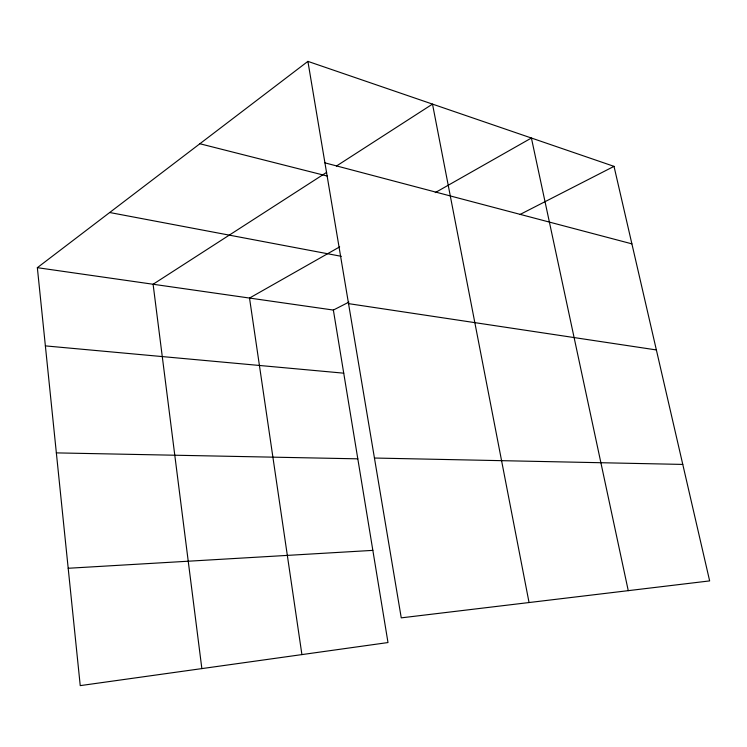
<?xml version="1.0" encoding="UTF-8"?>
<svg xmlns="http://www.w3.org/2000/svg" width="747" height="747" viewBox="0 0 747 747"><rect width="100%" height="100%" fill="white"/><g stroke="black" fill="none" stroke-linecap="round" stroke-linejoin="round"><path stroke-width="1.12" d="M348.914 302.105L333.367 310.061L387.992 642.551L80.237 685.625L37.35 267.678L307.904 61.375L614.015 166.357L709.65 580.905L401.251 617.853L307.904 61.375M326.644 172.352L153.098 284.252L201.858 668.602M336.449 166.039L432.504 104.104L529.053 602.54M339.661 246.883L249.517 298.062L301.909 654.596M435.268 192.605L531.406 138.027L628.264 590.662M519.875 214.557L614.015 166.357M68.201 568.271L372.846 550.371M56.352 452.887L357.804 458.835M374.443 458.032L682.777 464.419M45.38 345.889L343.732 373.173M37.35 267.678L333.367 310.061M348.541 303.637L656.37 349.941M109.697 212.512L341.304 256.324M199.879 143.751L327.242 176.031M324.926 162.855L631.897 243.858"/></g></svg>
